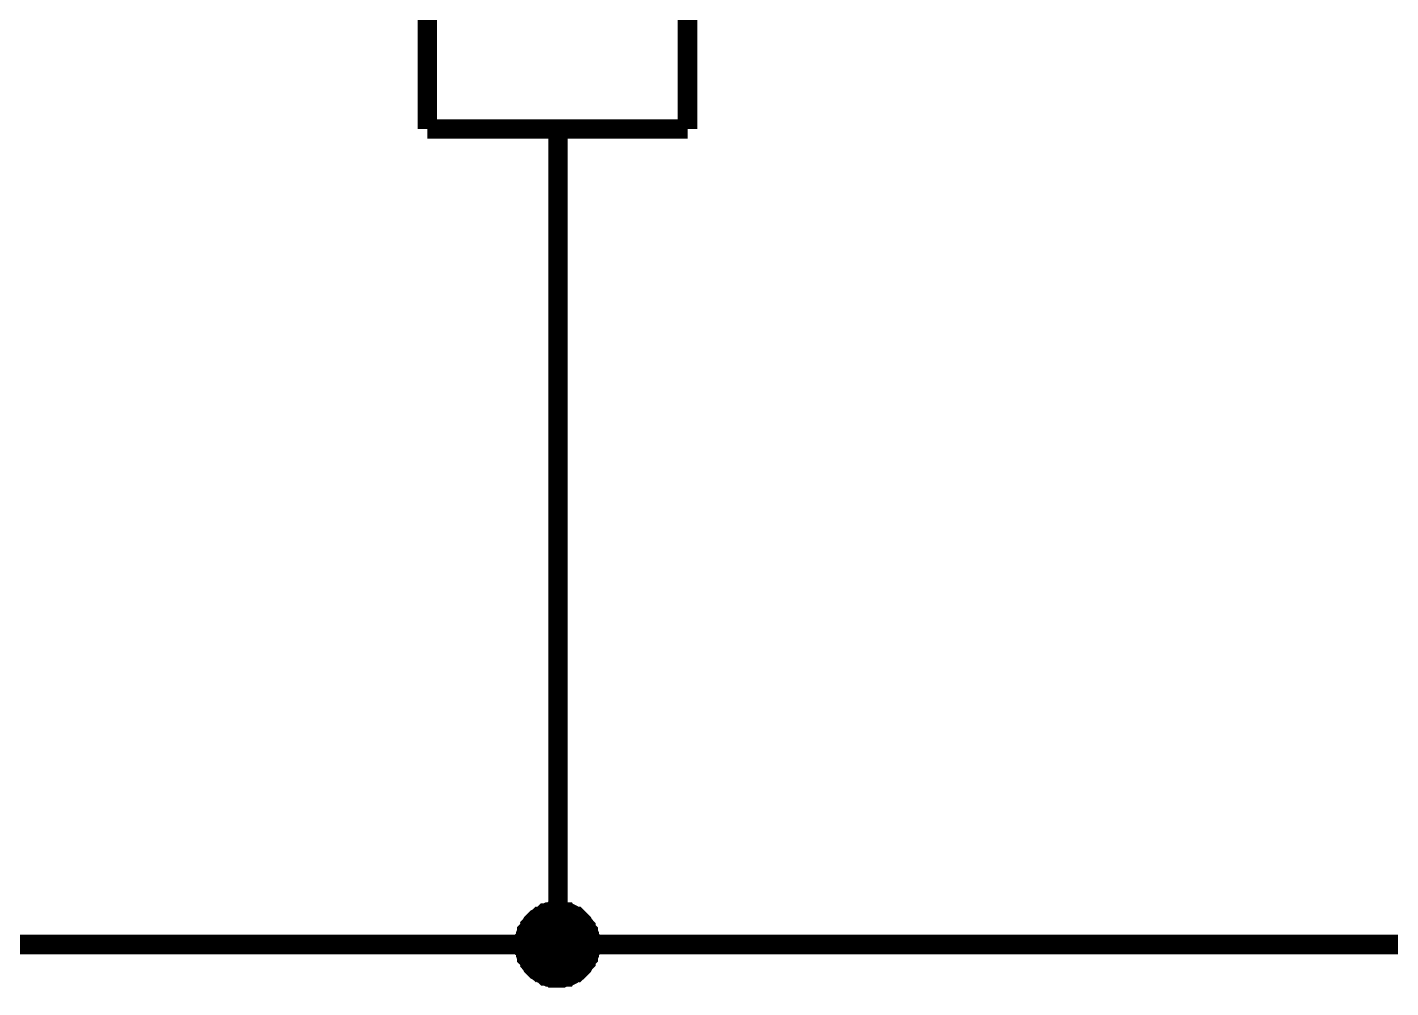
# Model space of a CAD drawing. Header units: millimetres. Extents: x -2024 to 917, y -725 to 13.
# Drawn here: x 311.52 to 332.43, y -219.45 to -204.73 of the extents above; entities that cross this region are included whole.
import ezdxf

# ---------------------------------------------------------------- set-up
doc = ezdxf.new("R2010")
doc.units = ezdxf.units.MM
doc.layers.add('Sheet', color=255, linetype='Continuous')

msp = doc.modelspace()

# ---------------------------------------------------------------- linework, layer by layer
at = {"layer": 'Sheet'}
for points, const_width in [([(317.655, -206.289), (317.655, -196.287)], 0.3), ([(321.644, -206.289), (321.644, -196.287)], 0.3), ([(277.171, -205.047), (277.171, -218.791), (292.167, -218.791), (307.162, -218.791), (319.658, -218.791), (337.136, -218.791)], 0.3), ([(317.655, -206.289), (321.644, -206.289)], 0.3), ([(319.658, -206.289), (319.658, -208.789)], 0.3), ([(319.658, -208.789), (319.658, -218.791)], 0.3), ([(319.145, -218.791), (319.145, -218.758), (319.145, -218.741), (319.145, -218.708), (319.162, -218.692), (319.162, -218.658), (319.162, -218.642), (319.178, -218.609), (319.178, -218.592), (319.195, -218.576), (319.211, -218.542), (319.228, -218.526), (319.228, -218.509), (319.244, -218.493), (319.261, -218.46), (319.277, -218.443), (319.294, -218.427), (319.31, -218.41), (319.327, -218.393), (319.36, -218.377), (319.377, -218.36), (319.393, -218.36), (319.41, -218.344), (319.443, -218.327), (319.459, -218.311), (319.476, -218.311), (319.509, -218.294), (319.526, -218.294), (319.559, -218.294), (319.575, -218.278), (319.608, -218.278), (319.625, -218.278), (319.658, -218.278)], 0.3), ([(319.145, -218.791), (319.145, -218.758), (319.145, -218.741), (319.145, -218.708), (319.162, -218.692), (319.162, -218.658), (319.162, -218.642), (319.178, -218.609), (319.178, -218.592), (319.195, -218.576), (319.211, -218.542), (319.228, -218.526), (319.228, -218.509), (319.244, -218.493), (319.261, -218.46), (319.277, -218.443), (319.294, -218.427), (319.31, -218.41), (319.327, -218.393), (319.36, -218.377), (319.377, -218.36), (319.393, -218.36), (319.41, -218.344), (319.443, -218.327), (319.459, -218.311), (319.476, -218.311), (319.509, -218.294), (319.526, -218.294), (319.559, -218.294), (319.575, -218.278), (319.608, -218.278), (319.625, -218.278), (319.658, -218.278)], 0.3), ([(319.145, -218.791), (319.145, -218.758), (319.145, -218.741), (319.145, -218.708), (319.162, -218.692), (319.162, -218.658), (319.162, -218.642), (319.178, -218.609), (319.178, -218.592), (319.195, -218.576), (319.211, -218.542), (319.228, -218.526), (319.228, -218.509), (319.244, -218.493), (319.261, -218.46), (319.277, -218.443), (319.294, -218.427), (319.31, -218.41), (319.327, -218.393), (319.36, -218.377), (319.377, -218.36), (319.393, -218.36), (319.41, -218.344), (319.443, -218.327), (319.459, -218.311), (319.476, -218.311), (319.509, -218.294), (319.526, -218.294), (319.559, -218.294), (319.575, -218.278), (319.608, -218.278), (319.625, -218.278), (319.658, -218.278)], 0.3), ([(319.145, -218.791), (319.145, -218.758), (319.145, -218.741), (319.145, -218.708), (319.162, -218.692), (319.162, -218.658), (319.162, -218.642), (319.178, -218.609), (319.178, -218.592), (319.195, -218.576), (319.211, -218.542), (319.228, -218.526), (319.228, -218.509), (319.244, -218.493), (319.261, -218.46), (319.277, -218.443), (319.294, -218.427), (319.31, -218.41), (319.327, -218.393), (319.36, -218.377), (319.377, -218.36), (319.393, -218.36), (319.41, -218.344), (319.443, -218.327), (319.459, -218.311), (319.476, -218.311), (319.509, -218.294), (319.526, -218.294), (319.559, -218.294), (319.575, -218.278), (319.608, -218.278), (319.625, -218.278), (319.658, -218.278)], 0.3), ([(319.145, -218.791), (319.145, -218.758), (319.145, -218.741), (319.145, -218.708), (319.162, -218.692), (319.162, -218.658), (319.162, -218.642), (319.178, -218.609), (319.178, -218.592), (319.195, -218.576), (319.211, -218.542), (319.228, -218.526), (319.228, -218.509), (319.244, -218.493), (319.261, -218.46), (319.277, -218.443), (319.294, -218.427), (319.31, -218.41), (319.327, -218.393), (319.36, -218.377), (319.377, -218.36), (319.393, -218.36), (319.41, -218.344), (319.443, -218.327), (319.459, -218.311), (319.476, -218.311), (319.509, -218.294), (319.526, -218.294), (319.559, -218.294), (319.575, -218.278), (319.608, -218.278), (319.625, -218.278), (319.658, -218.278)], 0.0991), ([(319.145, -218.791), (319.145, -218.758), (319.145, -218.741), (319.145, -218.708), (319.162, -218.692), (319.162, -218.658), (319.162, -218.642), (319.178, -218.609), (319.178, -218.592), (319.195, -218.576), (319.211, -218.542), (319.228, -218.526), (319.228, -218.509), (319.244, -218.493), (319.261, -218.46), (319.277, -218.443), (319.294, -218.427), (319.31, -218.41), (319.327, -218.393), (319.36, -218.377), (319.377, -218.36), (319.393, -218.36), (319.41, -218.344), (319.443, -218.327), (319.459, -218.311), (319.476, -218.311), (319.509, -218.294), (319.526, -218.294), (319.559, -218.294), (319.575, -218.278), (319.608, -218.278), (319.625, -218.278), (319.658, -218.278)], 0.0991), ([(319.145, -218.791), (319.145, -218.758), (319.145, -218.741), (319.145, -218.708), (319.162, -218.692), (319.162, -218.658), (319.162, -218.642), (319.178, -218.609), (319.178, -218.592), (319.195, -218.576), (319.211, -218.542), (319.228, -218.526), (319.228, -218.509), (319.244, -218.493), (319.261, -218.46), (319.277, -218.443), (319.294, -218.427), (319.31, -218.41), (319.327, -218.393), (319.36, -218.377), (319.377, -218.36), (319.393, -218.36), (319.41, -218.344), (319.443, -218.327), (319.459, -218.311), (319.476, -218.311), (319.509, -218.294), (319.526, -218.294), (319.559, -218.294), (319.575, -218.278), (319.608, -218.278), (319.625, -218.278), (319.658, -218.278)], 0.0991), ([(319.145, -218.791), (319.145, -218.758), (319.145, -218.741), (319.145, -218.708), (319.162, -218.692), (319.162, -218.658), (319.162, -218.642), (319.178, -218.609), (319.178, -218.592), (319.195, -218.576), (319.211, -218.542), (319.228, -218.526), (319.228, -218.509), (319.244, -218.493), (319.261, -218.46), (319.277, -218.443), (319.294, -218.427), (319.31, -218.41), (319.327, -218.393), (319.36, -218.377), (319.377, -218.36), (319.393, -218.36), (319.41, -218.344), (319.443, -218.327), (319.459, -218.311), (319.476, -218.311), (319.509, -218.294), (319.526, -218.294), (319.559, -218.294), (319.575, -218.278), (319.608, -218.278), (319.625, -218.278), (319.658, -218.278)], 0.0991), ([(319.658, -218.278), (319.658, -218.278)], 0.3), ([(319.658, -218.278), (319.675, -218.278), (319.708, -218.278), (319.724, -218.278), (319.757, -218.294), (319.774, -218.294), (319.807, -218.294), (319.824, -218.311), (319.84, -218.311), (319.873, -218.327), (319.89, -218.344), (319.906, -218.36), (319.939, -218.36), (319.956, -218.377), (319.973, -218.393), (319.989, -218.41), (320.006, -218.427), (320.022, -218.443), (320.039, -218.46), (320.055, -218.493), (320.072, -218.509), (320.088, -218.526), (320.088, -218.542), (320.105, -218.576), (320.121, -218.592), (320.121, -218.609), (320.138, -218.642), (320.138, -218.658), (320.138, -218.692), (320.155, -218.708), (320.155, -218.741), (320.155, -218.758), (320.155, -218.791)], 0.3), ([(319.658, -218.278), (319.658, -218.278)], 0.3), ([(319.658, -218.278), (319.675, -218.278), (319.708, -218.278), (319.724, -218.278), (319.757, -218.294), (319.774, -218.294), (319.807, -218.294), (319.824, -218.311), (319.84, -218.311), (319.873, -218.327), (319.89, -218.344), (319.906, -218.36), (319.939, -218.36), (319.956, -218.377), (319.973, -218.393), (319.989, -218.41), (320.006, -218.427), (320.022, -218.443), (320.039, -218.46), (320.055, -218.493), (320.072, -218.509), (320.088, -218.526), (320.088, -218.542), (320.105, -218.576), (320.121, -218.592), (320.121, -218.609), (320.138, -218.642), (320.138, -218.658), (320.138, -218.692), (320.155, -218.708), (320.155, -218.741), (320.155, -218.758), (320.155, -218.791)], 0.3), ([(319.658, -218.278), (319.658, -218.278)], 0.3), ([(319.658, -218.278), (319.675, -218.278), (319.708, -218.278), (319.724, -218.278), (319.757, -218.294), (319.774, -218.294), (319.807, -218.294), (319.824, -218.311), (319.84, -218.311), (319.873, -218.327), (319.89, -218.344), (319.906, -218.36), (319.939, -218.36), (319.956, -218.377), (319.973, -218.393), (319.989, -218.41), (320.006, -218.427), (320.022, -218.443), (320.039, -218.46), (320.055, -218.493), (320.072, -218.509), (320.088, -218.526), (320.088, -218.542), (320.105, -218.576), (320.121, -218.592), (320.121, -218.609), (320.138, -218.642), (320.138, -218.658), (320.138, -218.692), (320.155, -218.708), (320.155, -218.741), (320.155, -218.758), (320.155, -218.791)], 0.3), ([(319.658, -218.278), (319.658, -218.278)], 0.3), ([(319.658, -218.278), (319.675, -218.278), (319.708, -218.278), (319.724, -218.278), (319.757, -218.294), (319.774, -218.294), (319.807, -218.294), (319.824, -218.311), (319.84, -218.311), (319.873, -218.327), (319.89, -218.344), (319.906, -218.36), (319.939, -218.36), (319.956, -218.377), (319.973, -218.393), (319.989, -218.41), (320.006, -218.427), (320.022, -218.443), (320.039, -218.46), (320.055, -218.493), (320.072, -218.509), (320.088, -218.526), (320.088, -218.542), (320.105, -218.576), (320.121, -218.592), (320.121, -218.609), (320.138, -218.642), (320.138, -218.658), (320.138, -218.692), (320.155, -218.708), (320.155, -218.741), (320.155, -218.758), (320.155, -218.791)], 0.3), ([(319.658, -218.278), (319.658, -218.278)], 0.0991), ([(319.658, -218.278), (319.675, -218.278), (319.708, -218.278), (319.724, -218.278), (319.757, -218.294), (319.774, -218.294), (319.807, -218.294), (319.824, -218.311), (319.84, -218.311), (319.873, -218.327), (319.89, -218.344), (319.906, -218.36), (319.939, -218.36), (319.956, -218.377), (319.973, -218.393), (319.989, -218.41), (320.006, -218.427), (320.022, -218.443), (320.039, -218.46), (320.055, -218.493), (320.072, -218.509), (320.088, -218.526), (320.088, -218.542), (320.105, -218.576), (320.121, -218.592), (320.121, -218.609), (320.138, -218.642), (320.138, -218.658), (320.138, -218.692), (320.155, -218.708), (320.155, -218.741), (320.155, -218.758), (320.155, -218.791)], 0.0991), ([(319.658, -218.278), (319.658, -218.278)], 0.0991), ([(319.658, -218.278), (319.675, -218.278), (319.708, -218.278), (319.724, -218.278), (319.757, -218.294), (319.774, -218.294), (319.807, -218.294), (319.824, -218.311), (319.84, -218.311), (319.873, -218.327), (319.89, -218.344), (319.906, -218.36), (319.939, -218.36), (319.956, -218.377), (319.973, -218.393), (319.989, -218.41), (320.006, -218.427), (320.022, -218.443), (320.039, -218.46), (320.055, -218.493), (320.072, -218.509), (320.088, -218.526), (320.088, -218.542), (320.105, -218.576), (320.121, -218.592), (320.121, -218.609), (320.138, -218.642), (320.138, -218.658), (320.138, -218.692), (320.155, -218.708), (320.155, -218.741), (320.155, -218.758), (320.155, -218.791)], 0.0991), ([(319.658, -218.278), (319.658, -218.278)], 0.0991), ([(319.658, -218.278), (319.675, -218.278), (319.708, -218.278), (319.724, -218.278), (319.757, -218.294), (319.774, -218.294), (319.807, -218.294), (319.824, -218.311), (319.84, -218.311), (319.873, -218.327), (319.89, -218.344), (319.906, -218.36), (319.939, -218.36), (319.956, -218.377), (319.973, -218.393), (319.989, -218.41), (320.006, -218.427), (320.022, -218.443), (320.039, -218.46), (320.055, -218.493), (320.072, -218.509), (320.088, -218.526), (320.088, -218.542), (320.105, -218.576), (320.121, -218.592), (320.121, -218.609), (320.138, -218.642), (320.138, -218.658), (320.138, -218.692), (320.155, -218.708), (320.155, -218.741), (320.155, -218.758), (320.155, -218.791)], 0.0991), ([(319.658, -218.278), (319.658, -218.278)], 0.0991), ([(319.658, -218.278), (319.675, -218.278), (319.708, -218.278), (319.724, -218.278), (319.757, -218.294), (319.774, -218.294), (319.807, -218.294), (319.824, -218.311), (319.84, -218.311), (319.873, -218.327), (319.89, -218.344), (319.906, -218.36), (319.939, -218.36), (319.956, -218.377), (319.973, -218.393), (319.989, -218.41), (320.006, -218.427), (320.022, -218.443), (320.039, -218.46), (320.055, -218.493), (320.072, -218.509), (320.088, -218.526), (320.088, -218.542), (320.105, -218.576), (320.121, -218.592), (320.121, -218.609), (320.138, -218.642), (320.138, -218.658), (320.138, -218.692), (320.155, -218.708), (320.155, -218.741), (320.155, -218.758), (320.155, -218.791)], 0.0991), ([(319.658, -219.304), (319.625, -219.304), (319.608, -219.304), (319.575, -219.304), (319.559, -219.288), (319.526, -219.288), (319.509, -219.288), (319.476, -219.271), (319.459, -219.271), (319.443, -219.255), (319.41, -219.238), (319.393, -219.221), (319.377, -219.221), (319.36, -219.205), (319.327, -219.188), (319.31, -219.172), (319.294, -219.155), (319.277, -219.139), (319.261, -219.122), (319.244, -219.089), (319.228, -219.072), (319.228, -219.056), (319.211, -219.039), (319.195, -219.006), (319.178, -218.99), (319.178, -218.973), (319.162, -218.94), (319.162, -218.923), (319.162, -218.89), (319.145, -218.874), (319.145, -218.841), (319.145, -218.824), (319.145, -218.791)], 0.3), ([(319.145, -218.791), (319.145, -218.791)], 0.3), ([(319.658, -219.304), (319.625, -219.304), (319.608, -219.304), (319.575, -219.304), (319.559, -219.288), (319.526, -219.288), (319.509, -219.288), (319.476, -219.271), (319.459, -219.271), (319.443, -219.255), (319.41, -219.238), (319.393, -219.221), (319.377, -219.221), (319.36, -219.205), (319.327, -219.188), (319.31, -219.172), (319.294, -219.155), (319.277, -219.139), (319.261, -219.122), (319.244, -219.089), (319.228, -219.072), (319.228, -219.056), (319.211, -219.039), (319.195, -219.006), (319.178, -218.99), (319.178, -218.973), (319.162, -218.94), (319.162, -218.923), (319.162, -218.89), (319.145, -218.874), (319.145, -218.841), (319.145, -218.824), (319.145, -218.791)], 0.3), ([(319.145, -218.791), (319.145, -218.791)], 0.3), ([(319.658, -219.304), (319.625, -219.304), (319.608, -219.304), (319.575, -219.304), (319.559, -219.288), (319.526, -219.288), (319.509, -219.288), (319.476, -219.271), (319.459, -219.271), (319.443, -219.255), (319.41, -219.238), (319.393, -219.221), (319.377, -219.221), (319.36, -219.205), (319.327, -219.188), (319.31, -219.172), (319.294, -219.155), (319.277, -219.139), (319.261, -219.122), (319.244, -219.089), (319.228, -219.072), (319.228, -219.056), (319.211, -219.039), (319.195, -219.006), (319.178, -218.99), (319.178, -218.973), (319.162, -218.94), (319.162, -218.923), (319.162, -218.89), (319.145, -218.874), (319.145, -218.841), (319.145, -218.824), (319.145, -218.791)], 0.3), ([(319.145, -218.791), (319.145, -218.791)], 0.3), ([(319.658, -219.304), (319.625, -219.304), (319.608, -219.304), (319.575, -219.304), (319.559, -219.288), (319.526, -219.288), (319.509, -219.288), (319.476, -219.271), (319.459, -219.271), (319.443, -219.255), (319.41, -219.238), (319.393, -219.221), (319.377, -219.221), (319.36, -219.205), (319.327, -219.188), (319.31, -219.172), (319.294, -219.155), (319.277, -219.139), (319.261, -219.122), (319.244, -219.089), (319.228, -219.072), (319.228, -219.056), (319.211, -219.039), (319.195, -219.006), (319.178, -218.99), (319.178, -218.973), (319.162, -218.94), (319.162, -218.923), (319.162, -218.89), (319.145, -218.874), (319.145, -218.841), (319.145, -218.824), (319.145, -218.791)], 0.3), ([(319.145, -218.791), (319.145, -218.791)], 0.3), ([(320.155, -218.791), (320.155, -218.824), (320.155, -218.841), (320.155, -218.874), (320.138, -218.89), (320.138, -218.923), (320.138, -218.94), (320.121, -218.973), (320.121, -218.99), (320.105, -219.006), (320.088, -219.039), (320.088, -219.056), (320.072, -219.072), (320.055, -219.089), (320.039, -219.122), (320.022, -219.139), (320.006, -219.155), (319.989, -219.172), (319.973, -219.188), (319.956, -219.205), (319.939, -219.221), (319.906, -219.221), (319.89, -219.238), (319.873, -219.255), (319.84, -219.271), (319.824, -219.271), (319.807, -219.288), (319.774, -219.288), (319.757, -219.288), (319.724, -219.304), (319.708, -219.304), (319.675, -219.304), (319.658, -219.304)], 0.3), ([(320.155, -218.791), (320.155, -218.824), (320.155, -218.841), (320.155, -218.874), (320.138, -218.89), (320.138, -218.923), (320.138, -218.94), (320.121, -218.973), (320.121, -218.99), (320.105, -219.006), (320.088, -219.039), (320.088, -219.056), (320.072, -219.072), (320.055, -219.089), (320.039, -219.122), (320.022, -219.139), (320.006, -219.155), (319.989, -219.172), (319.973, -219.188), (319.956, -219.205), (319.939, -219.221), (319.906, -219.221), (319.89, -219.238), (319.873, -219.255), (319.84, -219.271), (319.824, -219.271), (319.807, -219.288), (319.774, -219.288), (319.757, -219.288), (319.724, -219.304), (319.708, -219.304), (319.675, -219.304), (319.658, -219.304)], 0.3), ([(320.155, -218.791), (320.155, -218.824), (320.155, -218.841), (320.155, -218.874), (320.138, -218.89), (320.138, -218.923), (320.138, -218.94), (320.121, -218.973), (320.121, -218.99), (320.105, -219.006), (320.088, -219.039), (320.088, -219.056), (320.072, -219.072), (320.055, -219.089), (320.039, -219.122), (320.022, -219.139), (320.006, -219.155), (319.989, -219.172), (319.973, -219.188), (319.956, -219.205), (319.939, -219.221), (319.906, -219.221), (319.89, -219.238), (319.873, -219.255), (319.84, -219.271), (319.824, -219.271), (319.807, -219.288), (319.774, -219.288), (319.757, -219.288), (319.724, -219.304), (319.708, -219.304), (319.675, -219.304), (319.658, -219.304)], 0.3), ([(320.155, -218.791), (320.155, -218.824), (320.155, -218.841), (320.155, -218.874), (320.138, -218.89), (320.138, -218.923), (320.138, -218.94), (320.121, -218.973), (320.121, -218.99), (320.105, -219.006), (320.088, -219.039), (320.088, -219.056), (320.072, -219.072), (320.055, -219.089), (320.039, -219.122), (320.022, -219.139), (320.006, -219.155), (319.989, -219.172), (319.973, -219.188), (319.956, -219.205), (319.939, -219.221), (319.906, -219.221), (319.89, -219.238), (319.873, -219.255), (319.84, -219.271), (319.824, -219.271), (319.807, -219.288), (319.774, -219.288), (319.757, -219.288), (319.724, -219.304), (319.708, -219.304), (319.675, -219.304), (319.658, -219.304)], 0.3), ([(320.155, -218.791), (320.155, -218.791), (320.155, -218.791), (320.155, -218.791), (320.155, -218.791), (320.155, -218.791), (320.155, -218.791), (320.155, -218.791), (320.155, -218.791), (320.155, -218.791), (320.155, -218.791), (320.155, -218.791), (320.155, -218.791), (320.155, -218.791), (320.155, -218.791), (320.155, -218.791), (320.155, -218.791), (320.155, -218.791), (320.155, -218.791), (320.155, -218.791), (320.155, -218.791), (320.155, -218.791), (320.155, -218.791), (320.155, -218.791), (320.155, -218.791), (320.155, -218.791), (320.155, -218.791), (320.155, -218.791), (320.155, -218.791), (320.155, -218.791), (320.155, -218.791), (320.155, -218.791), (320.155, -218.791)], 0.3), ([(320.155, -218.791), (320.155, -218.791)], 0.3), ([(320.155, -218.791), (320.155, -218.791), (320.155, -218.791), (320.155, -218.791), (320.155, -218.791), (320.155, -218.791), (320.155, -218.791), (320.155, -218.791), (320.155, -218.791), (320.155, -218.791), (320.155, -218.791), (320.155, -218.791), (320.155, -218.791), (320.155, -218.791), (320.155, -218.791), (320.155, -218.791), (320.155, -218.791), (320.155, -218.791), (320.155, -218.791), (320.155, -218.791), (320.155, -218.791), (320.155, -218.791), (320.155, -218.791), (320.155, -218.791), (320.155, -218.791), (320.155, -218.791), (320.155, -218.791), (320.155, -218.791), (320.155, -218.791), (320.155, -218.791), (320.155, -218.791), (320.155, -218.791), (320.155, -218.791)], 0.3), ([(320.155, -218.791), (320.155, -218.791)], 0.3), ([(320.155, -218.791), (320.155, -218.791), (320.155, -218.791), (320.155, -218.791), (320.155, -218.791), (320.155, -218.791), (320.155, -218.791), (320.155, -218.791), (320.155, -218.791), (320.155, -218.791), (320.155, -218.791), (320.155, -218.791), (320.155, -218.791), (320.155, -218.791), (320.155, -218.791), (320.155, -218.791), (320.155, -218.791), (320.155, -218.791), (320.155, -218.791), (320.155, -218.791), (320.155, -218.791), (320.155, -218.791), (320.155, -218.791), (320.155, -218.791), (320.155, -218.791), (320.155, -218.791), (320.155, -218.791), (320.155, -218.791), (320.155, -218.791), (320.155, -218.791), (320.155, -218.791), (320.155, -218.791), (320.155, -218.791)], 0.3), ([(320.155, -218.791), (320.155, -218.791)], 0.3), ([(320.155, -218.791), (320.155, -218.791), (320.155, -218.791), (320.155, -218.791), (320.155, -218.791), (320.155, -218.791), (320.155, -218.791), (320.155, -218.791), (320.155, -218.791), (320.155, -218.791), (320.155, -218.791), (320.155, -218.791), (320.155, -218.791), (320.155, -218.791), (320.155, -218.791), (320.155, -218.791), (320.155, -218.791), (320.155, -218.791), (320.155, -218.791), (320.155, -218.791), (320.155, -218.791), (320.155, -218.791), (320.155, -218.791), (320.155, -218.791), (320.155, -218.791), (320.155, -218.791), (320.155, -218.791), (320.155, -218.791), (320.155, -218.791), (320.155, -218.791), (320.155, -218.791), (320.155, -218.791), (320.155, -218.791)], 0.3), ([(320.155, -218.791), (320.155, -218.791)], 0.3), ([(319.658, -219.304), (319.625, -219.304), (319.608, -219.304), (319.575, -219.304), (319.559, -219.288), (319.526, -219.288), (319.509, -219.288), (319.476, -219.271), (319.459, -219.271), (319.443, -219.255), (319.41, -219.238), (319.393, -219.221), (319.377, -219.221), (319.36, -219.205), (319.327, -219.188), (319.31, -219.172), (319.294, -219.155), (319.277, -219.139), (319.261, -219.122), (319.244, -219.089), (319.228, -219.072), (319.228, -219.056), (319.211, -219.039), (319.195, -219.006), (319.178, -218.99), (319.178, -218.973), (319.162, -218.94), (319.162, -218.923), (319.162, -218.89), (319.145, -218.874), (319.145, -218.841), (319.145, -218.824), (319.145, -218.791)], 0.0991), ([(319.145, -218.791), (319.145, -218.791)], 0.0991), ([(319.658, -219.304), (319.625, -219.304), (319.608, -219.304), (319.575, -219.304), (319.559, -219.288), (319.526, -219.288), (319.509, -219.288), (319.476, -219.271), (319.459, -219.271), (319.443, -219.255), (319.41, -219.238), (319.393, -219.221), (319.377, -219.221), (319.36, -219.205), (319.327, -219.188), (319.31, -219.172), (319.294, -219.155), (319.277, -219.139), (319.261, -219.122), (319.244, -219.089), (319.228, -219.072), (319.228, -219.056), (319.211, -219.039), (319.195, -219.006), (319.178, -218.99), (319.178, -218.973), (319.162, -218.94), (319.162, -218.923), (319.162, -218.89), (319.145, -218.874), (319.145, -218.841), (319.145, -218.824), (319.145, -218.791)], 0.0991), ([(319.145, -218.791), (319.145, -218.791)], 0.0991), ([(319.658, -219.304), (319.625, -219.304), (319.608, -219.304), (319.575, -219.304), (319.559, -219.288), (319.526, -219.288), (319.509, -219.288), (319.476, -219.271), (319.459, -219.271), (319.443, -219.255), (319.41, -219.238), (319.393, -219.221), (319.377, -219.221), (319.36, -219.205), (319.327, -219.188), (319.31, -219.172), (319.294, -219.155), (319.277, -219.139), (319.261, -219.122), (319.244, -219.089), (319.228, -219.072), (319.228, -219.056), (319.211, -219.039), (319.195, -219.006), (319.178, -218.99), (319.178, -218.973), (319.162, -218.94), (319.162, -218.923), (319.162, -218.89), (319.145, -218.874), (319.145, -218.841), (319.145, -218.824), (319.145, -218.791)], 0.0991), ([(319.145, -218.791), (319.145, -218.791)], 0.0991), ([(319.658, -219.304), (319.625, -219.304), (319.608, -219.304), (319.575, -219.304), (319.559, -219.288), (319.526, -219.288), (319.509, -219.288), (319.476, -219.271), (319.459, -219.271), (319.443, -219.255), (319.41, -219.238), (319.393, -219.221), (319.377, -219.221), (319.36, -219.205), (319.327, -219.188), (319.31, -219.172), (319.294, -219.155), (319.277, -219.139), (319.261, -219.122), (319.244, -219.089), (319.228, -219.072), (319.228, -219.056), (319.211, -219.039), (319.195, -219.006), (319.178, -218.99), (319.178, -218.973), (319.162, -218.94), (319.162, -218.923), (319.162, -218.89), (319.145, -218.874), (319.145, -218.841), (319.145, -218.824), (319.145, -218.791)], 0.0991), ([(319.145, -218.791), (319.145, -218.791)], 0.0991), ([(320.155, -218.791), (320.155, -218.824), (320.155, -218.841), (320.155, -218.874), (320.138, -218.89), (320.138, -218.923), (320.138, -218.94), (320.121, -218.973), (320.121, -218.99), (320.105, -219.006), (320.088, -219.039), (320.088, -219.056), (320.072, -219.072), (320.055, -219.089), (320.039, -219.122), (320.022, -219.139), (320.006, -219.155), (319.989, -219.172), (319.973, -219.188), (319.956, -219.205), (319.939, -219.221), (319.906, -219.221), (319.89, -219.238), (319.873, -219.255), (319.84, -219.271), (319.824, -219.271), (319.807, -219.288), (319.774, -219.288), (319.757, -219.288), (319.724, -219.304), (319.708, -219.304), (319.675, -219.304), (319.658, -219.304)], 0.0991), ([(320.155, -218.791), (320.155, -218.824), (320.155, -218.841), (320.155, -218.874), (320.138, -218.89), (320.138, -218.923), (320.138, -218.94), (320.121, -218.973), (320.121, -218.99), (320.105, -219.006), (320.088, -219.039), (320.088, -219.056), (320.072, -219.072), (320.055, -219.089), (320.039, -219.122), (320.022, -219.139), (320.006, -219.155), (319.989, -219.172), (319.973, -219.188), (319.956, -219.205), (319.939, -219.221), (319.906, -219.221), (319.89, -219.238), (319.873, -219.255), (319.84, -219.271), (319.824, -219.271), (319.807, -219.288), (319.774, -219.288), (319.757, -219.288), (319.724, -219.304), (319.708, -219.304), (319.675, -219.304), (319.658, -219.304)], 0.0991), ([(320.155, -218.791), (320.155, -218.824), (320.155, -218.841), (320.155, -218.874), (320.138, -218.89), (320.138, -218.923), (320.138, -218.94), (320.121, -218.973), (320.121, -218.99), (320.105, -219.006), (320.088, -219.039), (320.088, -219.056), (320.072, -219.072), (320.055, -219.089), (320.039, -219.122), (320.022, -219.139), (320.006, -219.155), (319.989, -219.172), (319.973, -219.188), (319.956, -219.205), (319.939, -219.221), (319.906, -219.221), (319.89, -219.238), (319.873, -219.255), (319.84, -219.271), (319.824, -219.271), (319.807, -219.288), (319.774, -219.288), (319.757, -219.288), (319.724, -219.304), (319.708, -219.304), (319.675, -219.304), (319.658, -219.304)], 0.0991), ([(320.155, -218.791), (320.155, -218.824), (320.155, -218.841), (320.155, -218.874), (320.138, -218.89), (320.138, -218.923), (320.138, -218.94), (320.121, -218.973), (320.121, -218.99), (320.105, -219.006), (320.088, -219.039), (320.088, -219.056), (320.072, -219.072), (320.055, -219.089), (320.039, -219.122), (320.022, -219.139), (320.006, -219.155), (319.989, -219.172), (319.973, -219.188), (319.956, -219.205), (319.939, -219.221), (319.906, -219.221), (319.89, -219.238), (319.873, -219.255), (319.84, -219.271), (319.824, -219.271), (319.807, -219.288), (319.774, -219.288), (319.757, -219.288), (319.724, -219.304), (319.708, -219.304), (319.675, -219.304), (319.658, -219.304)], 0.0991), ([(320.155, -218.791), (320.155, -218.791), (320.155, -218.791), (320.155, -218.791), (320.155, -218.791), (320.155, -218.791), (320.155, -218.791), (320.155, -218.791), (320.155, -218.791), (320.155, -218.791), (320.155, -218.791), (320.155, -218.791), (320.155, -218.791), (320.155, -218.791), (320.155, -218.791), (320.155, -218.791), (320.155, -218.791), (320.155, -218.791), (320.155, -218.791), (320.155, -218.791), (320.155, -218.791), (320.155, -218.791), (320.155, -218.791), (320.155, -218.791), (320.155, -218.791), (320.155, -218.791), (320.155, -218.791), (320.155, -218.791), (320.155, -218.791), (320.155, -218.791), (320.155, -218.791), (320.155, -218.791), (320.155, -218.791)], 0.0991), ([(320.155, -218.791), (320.155, -218.791)], 0.0991), ([(320.155, -218.791), (320.155, -218.791), (320.155, -218.791), (320.155, -218.791), (320.155, -218.791), (320.155, -218.791), (320.155, -218.791), (320.155, -218.791), (320.155, -218.791), (320.155, -218.791), (320.155, -218.791), (320.155, -218.791), (320.155, -218.791), (320.155, -218.791), (320.155, -218.791), (320.155, -218.791), (320.155, -218.791), (320.155, -218.791), (320.155, -218.791), (320.155, -218.791), (320.155, -218.791), (320.155, -218.791), (320.155, -218.791), (320.155, -218.791), (320.155, -218.791), (320.155, -218.791), (320.155, -218.791), (320.155, -218.791), (320.155, -218.791), (320.155, -218.791), (320.155, -218.791), (320.155, -218.791), (320.155, -218.791)], 0.0991), ([(320.155, -218.791), (320.155, -218.791)], 0.0991), ([(320.155, -218.791), (320.155, -218.791), (320.155, -218.791), (320.155, -218.791), (320.155, -218.791), (320.155, -218.791), (320.155, -218.791), (320.155, -218.791), (320.155, -218.791), (320.155, -218.791), (320.155, -218.791), (320.155, -218.791), (320.155, -218.791), (320.155, -218.791), (320.155, -218.791), (320.155, -218.791), (320.155, -218.791), (320.155, -218.791), (320.155, -218.791), (320.155, -218.791), (320.155, -218.791), (320.155, -218.791), (320.155, -218.791), (320.155, -218.791), (320.155, -218.791), (320.155, -218.791), (320.155, -218.791), (320.155, -218.791), (320.155, -218.791), (320.155, -218.791), (320.155, -218.791), (320.155, -218.791), (320.155, -218.791)], 0.0991), ([(320.155, -218.791), (320.155, -218.791)], 0.0991), ([(320.155, -218.791), (320.155, -218.791), (320.155, -218.791), (320.155, -218.791), (320.155, -218.791), (320.155, -218.791), (320.155, -218.791), (320.155, -218.791), (320.155, -218.791), (320.155, -218.791), (320.155, -218.791), (320.155, -218.791), (320.155, -218.791), (320.155, -218.791), (320.155, -218.791), (320.155, -218.791), (320.155, -218.791), (320.155, -218.791), (320.155, -218.791), (320.155, -218.791), (320.155, -218.791), (320.155, -218.791), (320.155, -218.791), (320.155, -218.791), (320.155, -218.791), (320.155, -218.791), (320.155, -218.791), (320.155, -218.791), (320.155, -218.791), (320.155, -218.791), (320.155, -218.791), (320.155, -218.791), (320.155, -218.791)], 0.0991), ([(320.155, -218.791), (320.155, -218.791)], 0.0991)]:
    msp.add_lwpolyline(points, dxfattribs=dict(at, const_width=const_width))
at = {"layer": 'Sheet', "const_width": 0.508}
msp.add_lwpolyline([(319.335, -218.782, 1), (319.843, -218.782, 1)], format="xyb", close=True, dxfattribs=at)

doc.saveas('drawing.dxf')
